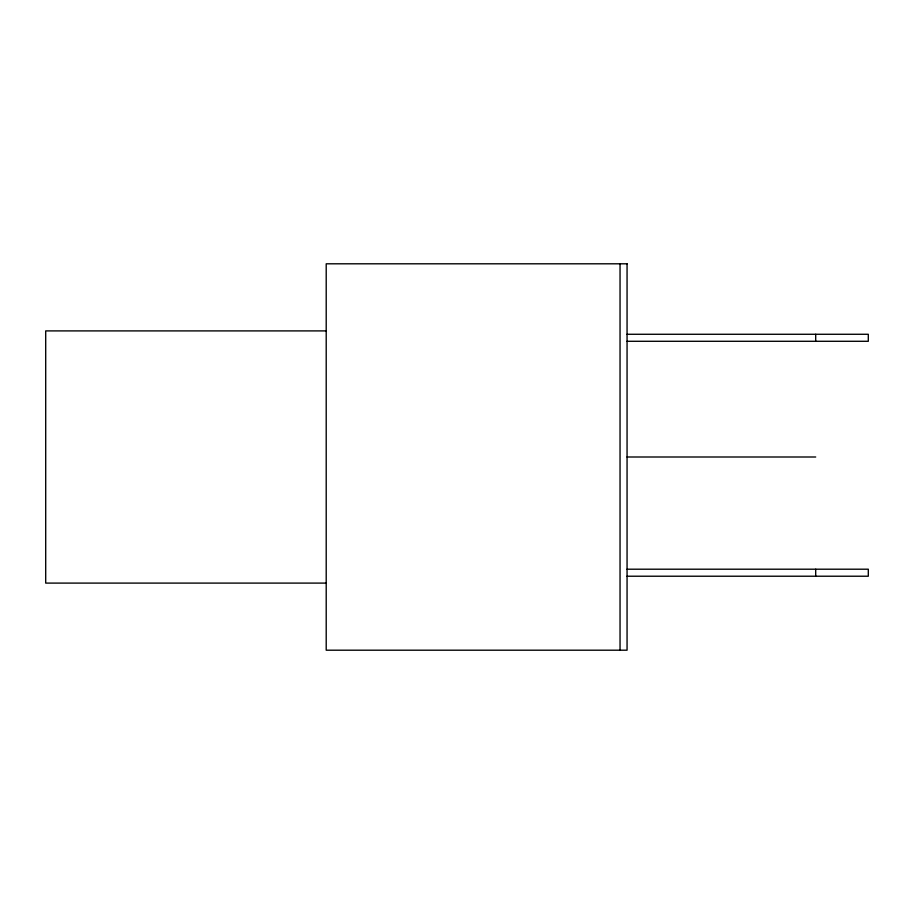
<?xml version="1.0" encoding="UTF-8"?>
<svg xmlns="http://www.w3.org/2000/svg" width="914" height="914" viewBox="0 0 914 914"><rect width="100%" height="100%" fill="white"/><g stroke="black" fill="none" stroke-linecap="round" stroke-linejoin="round"><path stroke-width="1.37" d="M326.207 330.902L45.7 330.902L45.7 583.098L326.207 583.098M627.061 334.273L868.3 334.273L868.3 341.288L627.061 341.288M627.061 457L815.699 457M627.061 569.205L868.3 569.205L868.3 576.22L627.061 576.22M815.699 334.273L815.699 341.288M815.699 569.205L815.699 576.22M620.046 263.803L620.046 650.197M627.061 263.803L326.207 263.803L326.207 650.197L627.061 650.197L627.061 263.803"/></g></svg>
